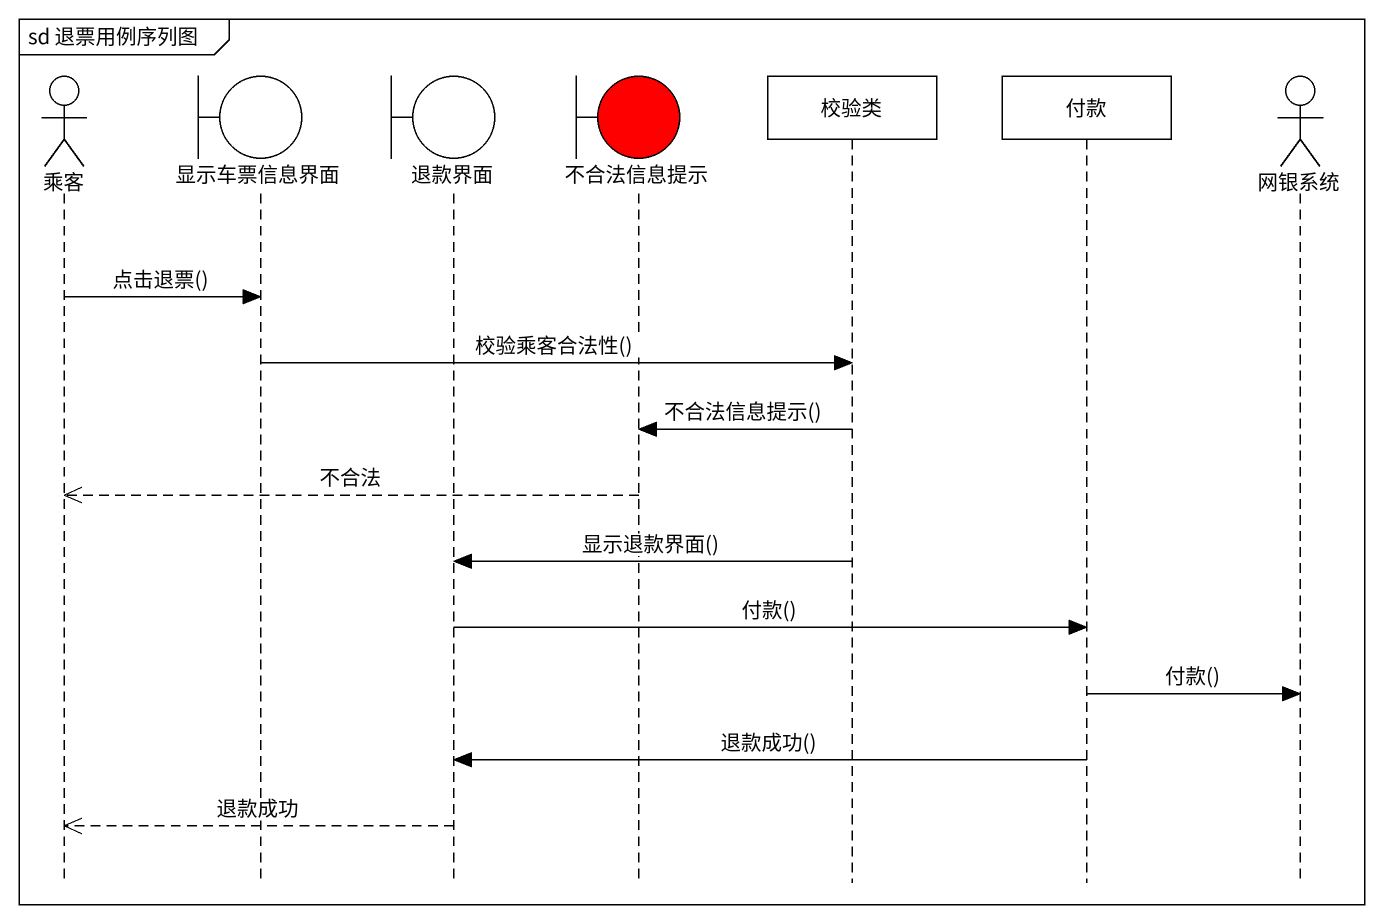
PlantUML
@startuml
mainframe sd 退票用例序列图
hide footbox
actor 乘客
boundary 显示车票信息界面
boundary 退款界面
boundary 不合法信息提示 #FF0000
participant 校验类
participant 付款
actor 网银系统

乘客 -> 显示车票信息界面 : 点击退票()
显示车票信息界面 -> 校验类 : 校验乘客合法性()
校验类 -> 不合法信息提示 : 不合法信息提示()
不合法信息提示 -->> 乘客 : 不合法
校验类 -> 退款界面 : 显示退款界面()
退款界面 -> 付款 : 付款()
付款 -> 网银系统 : 付款()
付款 -> 退款界面 : 退款成功()
退款界面 -->> 乘客 : 退款成功
@enduml
